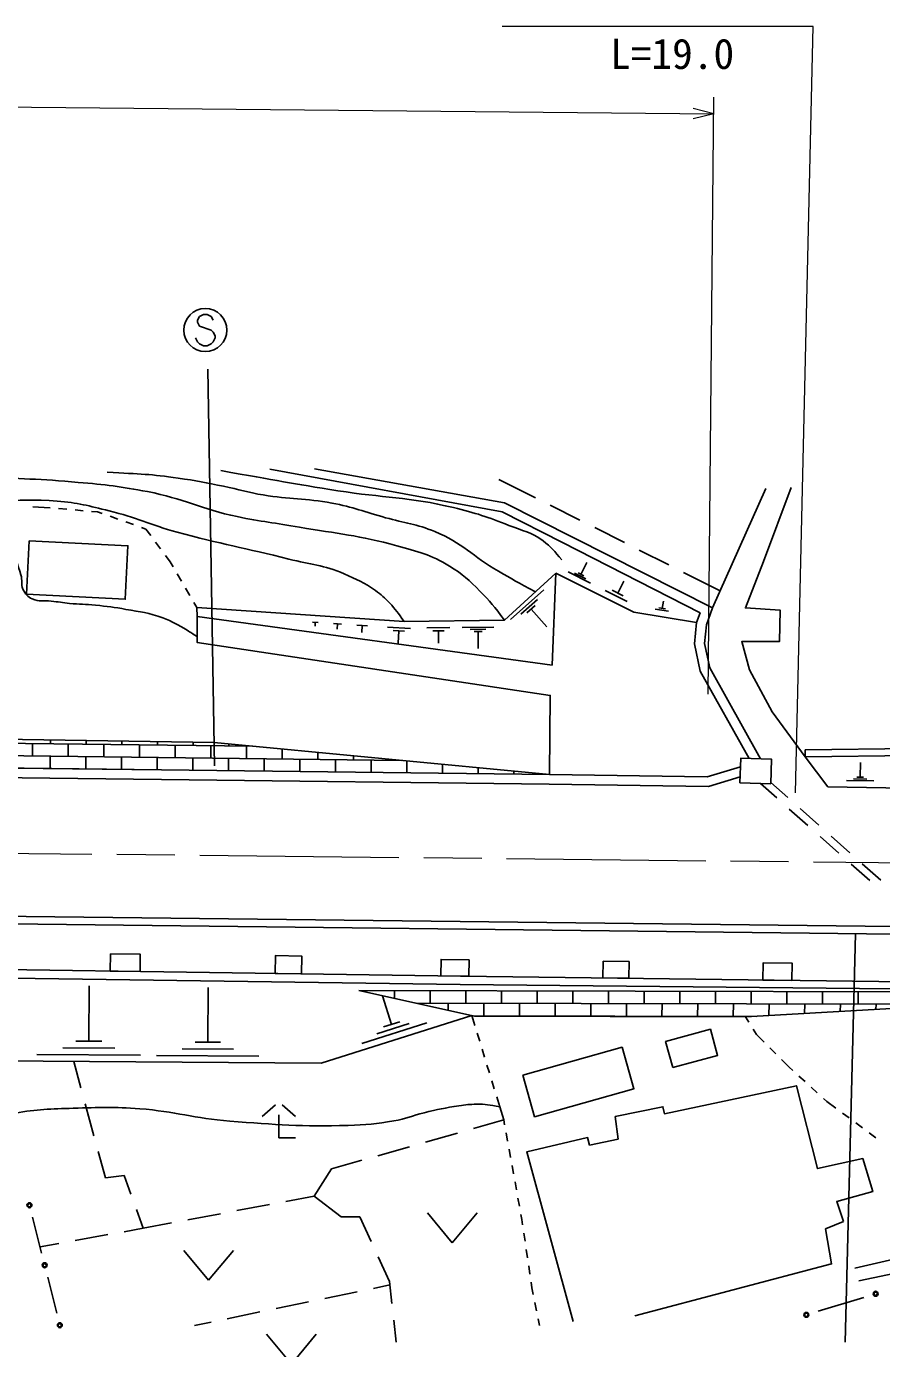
# Model space of a CAD drawing. Units: millimetres, scale not verified. Extents: x 40000 to 680000, y 20000 to 380000.
# Drawn here: x 294986 to 346536, y 260006 to 339755 of the extents above; entities that cross this region are included whole.
import ezdxf
from ezdxf.enums import TextEntityAlignment as Align

# ---------------------------------------------------------------- set-up
doc = ezdxf.new("R2010")
doc.units = ezdxf.units.MM
doc.header["$LTSCALE"] = 1000
doc.linetypes.add('CHAIN', pattern=[18.5, 12, -1.5, 3.5, -1.5])
for name, color, linetype, lineweight in [('M-BGD', 7, 'Continuous', 25), ('M-BMK', 2, 'CHAIN', 13), ('M-STR-HTXT', 7, 'Continuous', 13), ('M-STR-STRC', 7, 'Continuous', 25)]:
    doc.layers.add(name, color=color, linetype=linetype, lineweight=lineweight)
doc.styles.add('ＭＳ ゴシック', font='')
doc.styles.get('ＭＳ ゴシック').set_extended_font_data('MS Gothic')

msp = doc.modelspace()

# ---------------------------------------------------------------- linework, layer by layer
at = {"layer": 'M-BGD'}
for p, q in [((312345, 313074), (323802, 311014)), ((323471, 312425), (325669, 311319)), ((336336, 304678), (339550, 311878)), ((295371, 310788), (296054, 310745)), ((296054, 310745), (296419, 310714)), ((296917, 310672), (297415, 310630)), ((297913, 310588), (298412, 310545)), ((298910, 310503), (299274, 310472)), ((299274, 310472), (299554, 310373)), ((326563, 310870), (328350, 309971)), ((300025, 310206), (300497, 310039)), ((300968, 309872), (301439, 309705)), ((301911, 309538), (302190, 309439)), ((302190, 309439), (302474, 309055)), ((329243, 309522), (331030, 308624)), ((302771, 308653), (303068, 308251)), ((303365, 307849), (303648, 307465)), ((331923, 308174), (333710, 307276)), ((303648, 307465), (303823, 307165)), ((328409, 306703), (328773, 307426)), ((304074, 306733), (304325, 306300)), ((323803, 303934), (326904, 306786)), ((326904, 306786), (326678, 301221)), ((328996, 306181), (327640, 306863)), ((328703, 306442), (328025, 306783)), ((328579, 306618), (328240, 306788)), ((330634, 305580), (330991, 306290)), ((334604, 306827), (336802, 305721)), ((304576, 305868), (304827, 305436)), ((324165, 303984), (326176, 305768)), ((331210, 305067), (329878, 305737)), ((330967, 305412), (330300, 305747)), ((305079, 305004), (305253, 304704)), ((305273, 304157), (305253, 304704)), ((324787, 304296), (325792, 305188)), ((325157, 304385), (325660, 304831)), ((333513, 304622), (333106, 304688)), ((333309, 304655), (333381, 305089)), ((326678, 301221), (305273, 304157)), ((325409, 304608), (326360, 303535)), ((333698, 304480), (332885, 304613)), ((312223, 303829), (312570, 303805)), ((312397, 303817), (312381, 303585)), ((313499, 303742), (313985, 303709)), ((313742, 303725), (313720, 303401)), ((314906, 303646), (315545, 303602)), ((315226, 303624), (315197, 303199)), ((316760, 303522), (318141, 303430)), ((317093, 303315), (317783, 303269)), ((317438, 303292), (317389, 302556)), ((319131, 303472), (320515, 303490)), ((319479, 303292), (320171, 303301)), ((319825, 303297), (319835, 302559)), ((321245, 303500), (323168, 303526)), ((321727, 303378), (322689, 303391)), ((321969, 303253), (322450, 303260)), ((322210, 303257), (322224, 302231)), ((308635, 296341), (280740, 296676)), ((296429, 296488), (296432, 296717)), ((298579, 296462), (298582, 296684)), ((317572, 295484), (277667, 295963)), ((295345, 295751), (295354, 296500)), ((297495, 295725), (297504, 296475)), ((299645, 295699), (299654, 296449)), ((300729, 296436), (300731, 296651)), ((301795, 295673), (301804, 296423)), ((302879, 296410), (302881, 296618)), ((303945, 295647), (303954, 296397)), ((305028, 296384), (305031, 296585)), ((306094, 295621), (306103, 296371)), ((307178, 296358), (307180, 296481)), ((308244, 295596), (308253, 296346)), ((310394, 295570), (310401, 296171)), ((312544, 295544), (312549, 295965)), ((341929, 296129), (360642, 296361)), ((341934, 295708), (360649, 295940)), ((303136, 294907), (274593, 295250)), ((296411, 294988), (296420, 295738)), ((298561, 294962), (298570, 295712)), ((300711, 294936), (300720, 295686)), ((302861, 294910), (302870, 295660)), ((305010, 294884), (305019, 295634)), ((307160, 294859), (307169, 295608)), ((309310, 294833), (309319, 295583)), ((311460, 294807), (311469, 295557)), ((313610, 294781), (313619, 295531)), ((314694, 295518), (314697, 295759)), ((315760, 294755), (315769, 295505)), ((316844, 295492), (316844, 295553)), ((317909, 294729), (317918, 295450)), ((320059, 294704), (320066, 295244)), ((345247, 294474), (345262, 295350)), ((295336, 294997), (295336, 295001)), ((297486, 294972), (297486, 294975)), ((299636, 294947), (299636, 294949)), ((301786, 294922), (301786, 294923)), ((322209, 294678), (322214, 295038)), ((324359, 294652), (324361, 294832)), ((345656, 294357), (344835, 294371)), ((345452, 294470), (345042, 294477)), ((339236, 294094), (340225, 293215)), ((339860, 294152), (340889, 293238)), ((346065, 294241), (344422, 294269)), ((340973, 292550), (342094, 291553)), ((341636, 292573), (342757, 291576)), ((342841, 290889), (343962, 289892)), ((343504, 290912), (344625, 289915)), ((344709, 289228), (345830, 288231)), ((345373, 289251), (346494, 288254)), ((298748, 278550), (298773, 281880)), ((305919, 278487), (305944, 281778)), ((350216, 281518), (315029, 281599)), ((315029, 281599), (322000, 280065)), ((317179, 281594), (317177, 281127)), ((319329, 281589), (319327, 280839)), ((321479, 281584), (321477, 280834)), ((323629, 281579), (323627, 280829)), ((325779, 281574), (325777, 280824)), ((327929, 281569), (327927, 280819)), ((330079, 281564), (330077, 280814)), ((332229, 281559), (332227, 280809)), ((334379, 281554), (334377, 280804)), ((336529, 281549), (336527, 280799)), ((338679, 281544), (338677, 280794)), ((340829, 281539), (340827, 280789)), ((342978, 281534), (342977, 280784)), ((345128, 281529), (345127, 280779)), ((317001, 279562), (316453, 281286)), ((318473, 280841), (350308, 280767)), ((320402, 280837), (320401, 280417)), ((322552, 280832), (322550, 280082)), ((324702, 280827), (324700, 280077)), ((326852, 280822), (326850, 280072)), ((329002, 280817), (329000, 280067)), ((331152, 280812), (331150, 280062)), ((333302, 280807), (333300, 280057)), ((335452, 280802), (335450, 280052)), ((337602, 280797), (337600, 280047)), ((339752, 280792), (339750, 280087)), ((341902, 280787), (341900, 280213)), ((344052, 280782), (344051, 280339)), ((346202, 280777), (346201, 280464)), ((321830, 280103), (322015, 279499)), ((321918, 280083), (339009, 280044)), ((323625, 280079), (323625, 280059)), ((325775, 280074), (325775, 280051)), ((327925, 280069), (327925, 280043)), ((330075, 280064), (330075, 280035)), ((332225, 280059), (332225, 280027)), ((334375, 280054), (334375, 280019)), ((336525, 280049), (336525, 280011)), ((338535, 279693), (338343, 280005)), ((338675, 280044), (338675, 280024)), ((319127, 279663), (315208, 278416)), ((318064, 279612), (316105, 278989)), ((317491, 279718), (316511, 279406)), ((338989, 278956), (338797, 279268)), ((299529, 278544), (297968, 278556)), ((306691, 278481), (305148, 278493)), ((322161, 279021), (322308, 278543)), ((339451, 278495), (338989, 278956)), ((301864, 277694), (295620, 277741)), ((300306, 278122), (297184, 278145)), ((308999, 277641), (302828, 277687)), ((307459, 278064), (304374, 278087)), ((322454, 278065), (322600, 277587)), ((340158, 277787), (339805, 278141)), ((297834, 277324), (298265, 275742)), ((322747, 277109), (322893, 276630)), ((340974, 276972), (340512, 277434)), ((341184, 276781), (340974, 276972)), ((323040, 276152), (323186, 275674)), ((341923, 276107), (341554, 276444)), ((323333, 275196), (323518, 274592)), ((342663, 275434), (342293, 275771)), ((298527, 274777), (299053, 272847)), ((310003, 274710), (309203, 274010)), ((310403, 274710), (311203, 274010)), ((323518, 274592), (323759, 273800)), ((343242, 274906), (343032, 275097)), ((343778, 274509), (343242, 274906)), ((310203, 274110), (310203, 272710)), ((321930, 273279), (323759, 273800)), ((323759, 273800), (323813, 273506)), ((344582, 273914), (344180, 274211)), ((345385, 273319), (344984, 273616)), ((319045, 272456), (320969, 273005)), ((323902, 273014), (323991, 272522)), ((346189, 272723), (345787, 273021)), ((310203, 272710), (311203, 272710)), ((316160, 271634), (318084, 272182)), ((324081, 272030), (324170, 271538)), ((299315, 271882), (299746, 270299)), ((313370, 270838), (315199, 271360)), ((299746, 270299), (300870, 270451)), ((300870, 270451), (301277, 269327)), ((312322, 269206), (313370, 270838)), ((324260, 271046), (324349, 270554)), ((324439, 270062), (324528, 269570)), ((310613, 268883), (312322, 269206)), ((312322, 269206), (313963, 267960)), ((324618, 269078), (324707, 268587)), ((301618, 268386), (302025, 267262)), ((304717, 267770), (306682, 268141)), ((307665, 268326), (309630, 268697)), ((313963, 267960), (315086, 267960)), ((315086, 267960), (315775, 266456)), ((319160, 268186), (320660, 266386)), ((320660, 266386), (322160, 268186)), ((324797, 268095), (324850, 267800)), ((295352, 267925), (295899, 265760)), ((300883, 267054), (302025, 267262)), ((302025, 267262), (303734, 267584)), ((324850, 267800), (324899, 267466)), ((343150, 267227), (344239, 267663)), ((297931, 266518), (299899, 266876)), ((324972, 266971), (325045, 266477)), ((295805, 266132), (296947, 266339)), ((304466, 265930), (305966, 264130)), ((305966, 264130), (307466, 265930)), ((325118, 265982), (325190, 265487)), ((316191, 265546), (316879, 264042)), ((325263, 264993), (325336, 264498)), ((296266, 264306), (296813, 262141)), ((316879, 264042), (317022, 262716)), ((325409, 264003), (325458, 263669)), ((312970, 263026), (314928, 263432)), ((315908, 263635), (316900, 263841)), ((325458, 263669), (325539, 263265)), ((310033, 262417), (311991, 262823)), ((325637, 262775), (325735, 262285)), ((342721, 262258), (345462, 263091)), ((305123, 261399), (306116, 261605)), ((307095, 261808), (309053, 262214)), ((317130, 261722), (317274, 260397)), ((325833, 261794), (325913, 261391)), ((309455, 260872), (310955, 259072)), ((310955, 259072), (312455, 260872))]:
    msp.add_line(p, q, dxfattribs=at)
for points in [[(327310, 308625), (323664, 310474), (309655, 313044)], [(341934, 295708), (339935, 298403), (338578, 300955), (338112, 302646), (340380, 302646), (340416, 304545), (338328, 304680), (339423, 307484), (341097, 311952)], [(339247, 295576), (336177, 301073), (335864, 302539), (335978, 303666), (336336, 304678), (323802, 311014)], [(338545, 295599), (335608, 300859), (335257, 302506), (335388, 303798), (335595, 304383), (327310, 308625)], [(335388, 303798), (331612, 304417), (326904, 306786)], [(305253, 304704), (317748, 303853), (323803, 303934)], [(305273, 304157), (305274, 302604), (326564, 299401), (326509, 294626)], [(274535, 295236), (281884, 296941), (306297, 296565), (326509, 294626)], [(210809, 295894), (212049, 295873), (274535, 295236), (303136, 294907), (326509, 294626), (336028, 294487), (338034, 295102)], [(343291, 293887), (341934, 295708), (341929, 296129)], [(211040, 295318), (212042, 295301), (274529, 294665), (303129, 294335), (326501, 294054), (336110, 293914), (338014, 294498)], [(343291, 293887), (361993, 293575), (389325, 293046)], [(351101, 282082), (321158, 282471), (277103, 283108), (219827, 283730), (215629, 283842)], [(351620, 281518), (351210, 281673), (321133, 281964), (277007, 282588), (219823, 283322), (215827, 283347)], [(219931, 278434), (236270, 278294), (259189, 277884), (284796, 277421), (312748, 277213), (321830, 280103)], [(322000, 280065), (338343, 280005), (350316, 280705)], [(328928, 272279), (330650, 272641), (330480, 273996), (333359, 274588), (333444, 274165), (341402, 275858), (342672, 270863), (345417, 271460)], [(355814, 274295), (353979, 273401), (354283, 267812), (353838, 267063), (352764, 266658), (344927, 264856)], [(327940, 261634), (325146, 271879), (328816, 272734), (328928, 272279)], [(345170, 264086), (352947, 265726), (354587, 266273), (355012, 267002), (355356, 268764), (355215, 270242), (355275, 272430), (355944, 272713)], [(345417, 271460), (346009, 269479), (343831, 268885), (344239, 267663)], [(331666, 261973), (343519, 265106), (343150, 267227)]]:
    msp.add_lwpolyline(points, dxfattribs=at)
for points in [[(295151, 308730), (301105, 308426), (300941, 305208), (294987, 305511)], [(338002, 294136), (339858, 294073), (339907, 295553), (338051, 295616)], [(214694, 286541), (352522, 284948), (352527, 285404), (214699, 286997)], [(300039, 282776), (301835, 282750), (301850, 283787), (300054, 283813)], [(309976, 282632), (311568, 282609), (311583, 283682), (309991, 283706)], [(319966, 282488), (321653, 282464), (321667, 283452), (319980, 283475)], [(329741, 282359), (331307, 282339), (331320, 283345), (329754, 283366)], [(339380, 282234), (341137, 282212), (341150, 283248), (339394, 283271)], [(333947, 276954), (336647, 277683), (336221, 279262), (333521, 278533)], [(324915, 276495), (330896, 278183), (331604, 275673), (325623, 273985)]]:
    msp.add_lwpolyline(points, close=True, dxfattribs=at)
for centre, radius in [((295168, 268652), 150), ((295168, 268652), 120), ((295168, 268652), 100), ((296083, 265033), 150), ((296083, 265033), 120), ((296083, 265033), 100), ((346180, 263309), 150), ((346180, 263309), 120), ((346180, 263309), 100), ((342003, 262040), 150), ((342003, 262040), 120), ((342003, 262040), 100), ((296997, 261414), 150), ((296997, 261414), 120), ((296997, 261414), 100)]:
    msp.add_circle(centre, radius, dxfattribs=at)
for points, knots in [([(245395, 317615), (246436, 316740), (246717, 316480), (247536, 315720), (249028, 314335), (249536, 313206), (251150, 311965), (252185, 311170), (252790, 310715), (253993, 310210), (255305, 309660), (256119, 309482), (257538, 309368), (260036, 309167), (261461, 309391), (263943, 309736), (265838, 310001), (266871, 310322), (268751, 310684), (270805, 311080), (271936, 311437), (274015, 311667), (275691, 311852), (276645, 311683), (278331, 311702), (280970, 311731), (282451, 311915), (285087, 311790), (287017, 311698), (288053, 311177), (289983, 311085), (292655, 310957), (294164, 311314), (296832, 311123), (298075, 311034), (298758, 310835), (299968, 310538), (301595, 310137), (302445, 309694), (304062, 309251), (306677, 308534), (308184, 308293), (310812, 307625), (312114, 307294), (312904, 307276), (314134, 306736), (314902, 306399), (315344, 306213), (316029, 305730), (316389, 305476), (316565, 305297), (316872, 304981), (317260, 304581), (317375, 304396), (317748, 303853)], [0, 0, 0, 0, 1, 1, 1, 2, 2, 2, 3, 3, 3, 4, 4, 4, 5, 5, 5, 6, 6, 6, 7, 7, 7, 8, 8, 8, 9, 9, 9, 10, 10, 10, 11, 11, 11, 12, 12, 12, 13, 13, 13, 14, 14, 14, 15, 15, 15, 16, 16, 16, 17, 17, 17, 18, 18, 18, 18]), ([(323803, 303934), (323168, 304784), (322960, 305059), (322324, 305693), (321669, 306346), (321285, 306714), (320499, 307202), (319363, 307906), (318591, 308065), (317305, 308430), (315063, 309067), (313740, 309147), (311445, 309553), (309980, 309812), (309145, 309877), (307689, 310185), (305545, 310638), (304438, 311283), (302285, 311694), (300668, 312002), (299748, 312112), (298108, 312255), (295838, 312454), (294560, 312489), (292283, 312571), (290501, 312636), (289503, 312639), (287720, 312677), (285582, 312722), (284384, 312783), (282246, 312782), (279826, 312781), (278469, 312759), (276051, 312659), (274048, 312576), (272916, 312598), (270927, 312343), (269007, 312097), (267987, 311650), (266084, 311290), (264583, 311007), (263744, 310814), (262224, 310659), (260871, 310521), (260109, 310410), (258749, 310448), (257844, 310473), (257336, 310559), (256451, 310746), (255179, 311016), (254437, 311182), (253292, 311799), (252322, 312322), (251895, 312810), (251081, 313554), (250487, 314097), (250217, 314465), (249677, 315063), (248811, 316024), (248547, 316361), (247537, 317590)], [0, 0, 0, 0, 1, 1, 1, 2, 2, 2, 3, 3, 3, 4, 4, 4, 5, 5, 5, 6, 6, 6, 7, 7, 7, 8, 8, 8, 9, 9, 9, 10, 10, 10, 11, 11, 11, 12, 12, 12, 13, 13, 13, 14, 14, 14, 15, 15, 15, 16, 16, 16, 17, 17, 17, 18, 18, 18, 19, 19, 19, 20, 20, 20, 20]), ([(325665, 305647), (324586, 306230), (324301, 306395), (323438, 306895), (321915, 307778), (321241, 308609), (319613, 309281), (318494, 309743), (317797, 309800), (316630, 310123), (315370, 310472), (314686, 310763), (313401, 311001), (311799, 311297), (310867, 311229), (309260, 311492), (308318, 311646), (307810, 311832), (306873, 312019), (305808, 312231), (305211, 312353), (304136, 312510), (302476, 312752), (301885, 312757), (299854, 312861)], [0, 0, 0, 0, 1, 1, 1, 2, 2, 2, 3, 3, 3, 4, 4, 4, 5, 5, 5, 6, 6, 6, 7, 7, 7, 8, 8, 8, 8]), ([(306698, 312966), (310110, 312350), (310998, 312189), (313764, 311750), (316477, 311318), (318055, 311383), (320724, 310732), (322058, 310407), (322798, 310171), (324070, 309656), (324889, 309324), (325431, 309261), (326129, 308720), (326624, 308336), (326822, 308129), (327252, 307573)], [0, 0, 0, 0, 1, 1, 1, 2, 2, 2, 3, 3, 3, 4, 4, 4, 5, 5, 5, 5]), ([(305274, 302942), (304992, 303135), (304907, 303185), (304666, 303332), (304117, 303666), (303801, 303850), (303200, 304080), (302371, 304398), (301859, 304436), (300985, 304595), (300271, 304725), (299866, 304767), (299145, 304845), (298538, 304910), (298193, 304893), (297585, 304954), (297151, 304997), (296911, 305044), (296478, 305094), (296033, 305146), (295742, 305024), (295339, 305219), (295052, 305358), (294910, 305522), (294777, 305812), (294637, 306120), (294749, 306345), (294653, 306670), (294459, 307325), (294332, 307707), (293943, 308268), (293626, 308726), (293416, 308970), (292991, 309329), (292528, 309721), (292216, 309883), (291666, 310140), (290836, 310528), (290336, 310697), (289435, 310865), (288495, 311041), (287943, 310912), (286986, 310928), (286066, 310943), (285549, 311003), (284631, 310943), (283989, 310901), (283635, 310813), (283001, 310702), (282461, 310607), (282098, 310689), (281628, 310405), (281274, 310191), (281151, 309962), (280911, 309625), (280534, 309097), (280442, 308729), (280131, 308159), (279679, 307331), (279542, 306785), (278946, 306053), (278738, 305798), (278562, 305709), (278291, 305523), (278034, 305347), (277881, 305260), (277604, 305118), (277154, 304886), (276903, 304731), (276411, 304611), (276046, 304521), (275891, 304501), (275458, 304477)], [0, 0, 0, 0, 1, 1, 1, 2, 2, 2, 3, 3, 3, 4, 4, 4, 5, 5, 5, 6, 6, 6, 7, 7, 7, 8, 8, 8, 9, 9, 9, 10, 10, 10, 11, 11, 11, 12, 12, 12, 13, 13, 13, 14, 14, 14, 15, 15, 15, 16, 16, 16, 17, 17, 17, 18, 18, 18, 19, 19, 19, 20, 20, 20, 21, 21, 21, 22, 22, 22, 23, 23, 23, 24, 24, 24, 24]), ([(239876, 268722), (241295, 268149), (241689, 268001), (242868, 267583), (244565, 266980), (245474, 266320), (247272, 266216), (248212, 266162), (248751, 266235), (249672, 266429), (251222, 266755), (252016, 267230), (253560, 267583), (255002, 267912), (255844, 267926), (257319, 268031), (259414, 268180), (260596, 268045), (262696, 268000), (263514, 267983), (263970, 267878), (264788, 267905), (266097, 267948), (266824, 268092), (268118, 268289), (272084, 268894), (274273, 269428), (278203, 270233), (281044, 270815), (282641, 271117), (285463, 271782), (287902, 272357), (289226, 272843), (291645, 273499), (292675, 273778), (293238, 274000), (294288, 274197), (295645, 274453), (296431, 274458), (297811, 274501), (299377, 274550), (300260, 274595), (301821, 274471), (303955, 274300), (305117, 273898), (307251, 273726), (310026, 273503), (311591, 273387), (314374, 273468), (315459, 273500), (316068, 273563), (317138, 273742), (317865, 273863), (318245, 274053), (318961, 274228), (319773, 274426), (320231, 274528), (321057, 274653), (321469, 274715), (321703, 274740), (322120, 274744), (322669, 274749), (322881, 274702), (323518, 274592)], [0, 0, 0, 0, 1, 1, 1, 2, 2, 2, 3, 3, 3, 4, 4, 4, 5, 5, 5, 6, 6, 6, 7, 7, 7, 8, 8, 8, 9, 9, 9, 10, 10, 10, 11, 11, 11, 12, 12, 12, 13, 13, 13, 14, 14, 14, 15, 15, 15, 16, 16, 16, 17, 17, 17, 18, 18, 18, 19, 19, 19, 20, 20, 20, 21, 21, 21, 21])]:
    msp.add_open_spline(points, degree=3, knots=knots, dxfattribs=at)
at = {"layer": 'M-BMK'}
msp.add_line((268437, 290166), (366570, 289099), dxfattribs=at)
at = {"layer": 'M-STR-HTXT'}
for p, q in [((342416, 339755), (323666, 339755)), ((341349, 293526), (342416, 339755)), ((66296, 337146), (336422, 334485)), ((336078, 299486), (336432, 335485)), ((336422, 334485), (335169, 334185)), ((336422, 334485), (335176, 334810))]:
    msp.add_line(p, q, dxfattribs=at)
at = {"layer": 'M-STR-STRC'}
for p, q in [((305413, 322268), (305295, 322032)), ((305649, 322386), (305413, 322268)), ((305886, 322386), (305649, 322386)), ((306122, 322268), (305886, 322386)), ((306240, 322032), (306122, 322268)), ((305295, 322032), (305295, 321914)), ((305295, 321914), (305413, 321677)), ((305413, 321677), (306122, 321441)), ((306122, 321441), (306240, 321323)), ((305295, 320732), (305177, 320968)), ((305413, 320614), (305295, 320732)), ((305649, 320495), (305413, 320614)), ((306122, 320614), (305886, 320495)), ((306240, 320732), (306122, 320614)), ((306240, 321323), (306358, 321086)), ((306358, 320968), (306240, 320732)), ((306358, 321086), (306358, 320968)), ((305886, 320495), (305649, 320495)), ((306320, 295146), (305925, 319072)), ((344973, 285019), (344341, 260382))]:
    msp.add_line(p, q, dxfattribs=at)
msp.add_circle((305768, 321441), 1300, dxfattribs=at)

# ---------------------------------------------------------------- texts
at = {"layer": 'M-STR-HTXT', "style": 'ＭＳ ゴシック'}
msp.add_text('L=19.0', height=1833, dxfattribs=at).set_placement((333911, 336640), align=Align.BOTTOM_CENTER)

doc.saveas('drawing.dxf')
